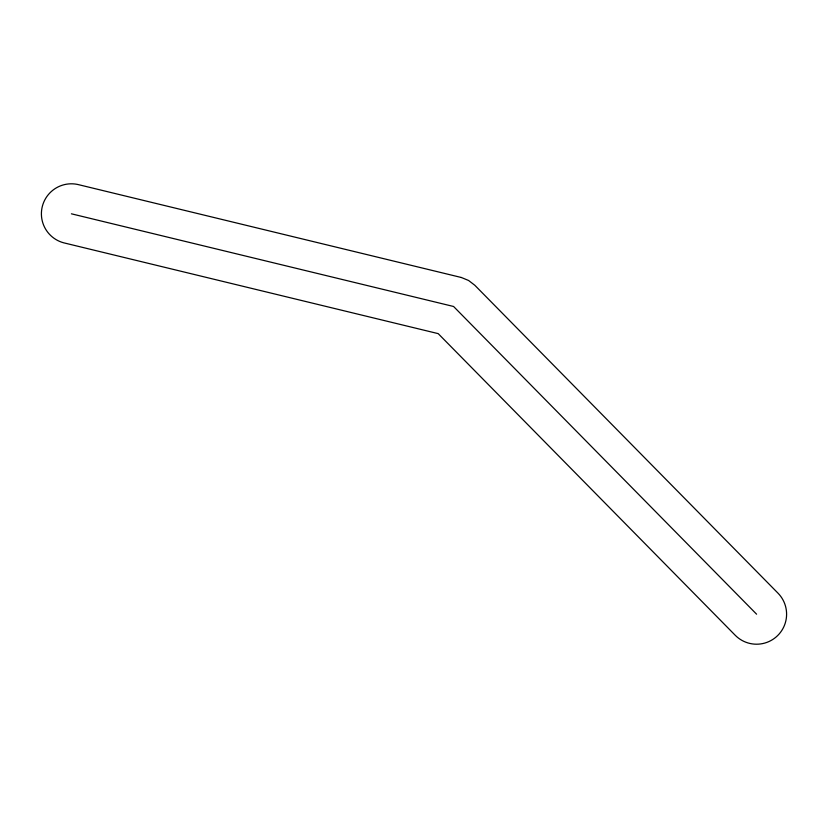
<?xml version="1.0" encoding="UTF-8"?>
<svg xmlns="http://www.w3.org/2000/svg" width="828" height="828" viewBox="0 0 828 828"><rect width="100%" height="100%" fill="white"/><g stroke="black" fill="none" stroke-linecap="round" stroke-linejoin="round"><path stroke-width="1.24" d="M71.415 213.81L453.578 306.484L756.585 614.19M461.351 277.494L79.177 184.82A30.015 30.015 0 0 0 42.425 206.037A30.015 30.015 0 0 0 63.642 242.801L438.198 333.632L735.202 635.252A30.015 30.015 0 0 0 777.647 635.583A30.015 30.015 0 0 0 777.968 593.138L474.806 285.256L468.586 280.485L461.351 277.494"/></g></svg>
